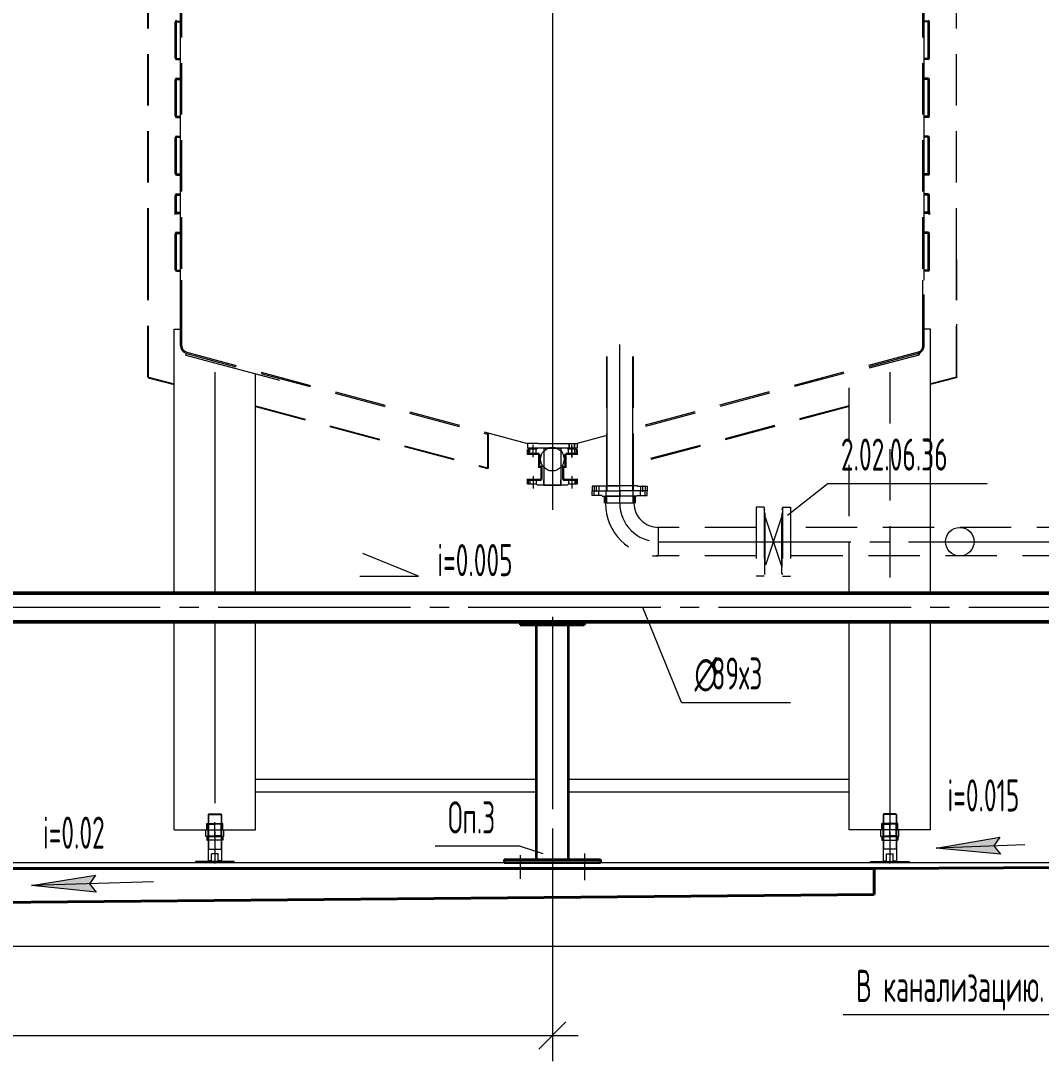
# Model space of a CAD drawing. Header units: millimetres. Extents: x -2281 to 5887, y 0 to 4166.
# Drawn here: x 2786.1 to 2865.6, y 153.7 to 234.7 of the extents above; entities that cross this region are included whole.
import ezdxf

# ---------------------------------------------------------------- set-up
doc = ezdxf.new("R2010")
doc.units = ezdxf.units.MM
for name, pattern in [('K5LT32777', [0]), ('K5LT32784', [0]), ('K5LT32785', [0]), ('K5LT32786', [0]), ('K5LT32875', [0]), ('K5LT32876', [9, 6, -0.75, 1.5, -0.75]), ('K5LT32877', [0]), ('K5LT32878', [50.8, 31.75, -6.35, 6.35, -6.35]), ('K5LT32880', [0]), ('K5LT32881', [0]), ('K5LT_AXLED', [19.5, 15, -1.5, 1.5, -1.5]), ('K5LT_BASIC', [0]), ('K5LT_DASHED', [6, 4, -2]), ('K5LT_THIN', [0])]:
    doc.linetypes.add(name, pattern=pattern)
doc.layers.add('Системный слой', color=7, linetype='Continuous')
doc.styles.add('KDIMTEXTSTYLE', font='GOST_AU.SHX', dxfattribs={"width": 0.96, "oblique": 15, "height": 5})
doc.styles.add('KTEXTSTYLE', font='GOST_AU.SHX', dxfattribs={"width": 0.96, "height": 5})
doc.dimstyles.new('KDIMSTYLE (0.03)', dxfattribs={"dimtxt": 5, "dimasz": 1, "dimexe": 2, "dimexo": 0, "dimgap": 1, "dimtad": 1, "dimlfac": 40, "dimtxsty": 'KDIMTEXTSTYLE', "dimsah": 1, "dimcen": 0, "dimdle": 1, "dimadec": 0, "dimazin": 0, "dimtfac": 0.667, "dimtmove": 0, "dimatfit": 3, "dimfxl": 1, "dimtvp": 1, "dimtolj": 1, "dimtzin": 0, "dimarcsym": 0})

# ---------------------------------------------------------------- blocks, each defined once
blk = doc.blocks.new('U65')
at = {"layer": 'Системный слой', "color": 7, "linetype": 'K5LT_DASHED', "lineweight": 13}
for p, q in [((2833.861, 197.15), (2831.636, 197.15)), ((2835.748, 195.262), (2835.748, 193.037))]:
    blk.add_line(p, q, dxfattribs=at)
for radius in [4.112, 3, 1.888]:
    blk.add_arc((2835.748, 197.15), radius, 180, 270, dxfattribs=at)
blk = doc.blocks.new('U66')
at = {"layer": 'Системный слой', "color": 7, "linetype": 'K5LT_DASHED', "lineweight": 13}
for p, q in [((2843.367, 195.262), (2835.674, 195.262)), ((2869.248, 195.262), (2846.067, 195.262)), ((2868.136, 194.15), (2868.136, 190.137)), ((2870.361, 194.15), (2870.361, 190.137)), ((2843.367, 193.037), (2835.586, 193.037)), ((2868.136, 193.037), (2846.067, 193.037))]:
    blk.add_line(p, q, dxfattribs=at)
blk.add_arc((2869.248, 194.15), 1.113, 359.99989, 179.99989, dxfattribs=at)
blk = doc.blocks.new('U106')
at = {"layer": 'Системный слой', "color": 7, "linetype": 'K5LT_DASHED', "lineweight": 13}
for p, q in [((2843.992, 196.837), (2843.367, 196.837)), ((2843.367, 196.837), (2843.367, 191.462)), ((2843.992, 196.837), (2843.992, 191.462)), ((2844.067, 196.633), (2843.992, 196.696)), ((2844.067, 191.666), (2844.067, 196.633)), ((2844.067, 196.4), (2844.067, 191.9)), ((2843.992, 191.462), (2843.367, 191.462)), ((2844.067, 191.666), (2843.992, 191.604))]:
    blk.add_line(p, q, dxfattribs=at)
blk = doc.blocks.new('U105')
at = {"layer": 'Системный слой'}
blk.add_blockref('U106', (0, 0), dxfattribs=at)
blk = doc.blocks.new('U107')
at = {"layer": 'Системный слой', "color": 7, "linetype": 'K5LT_DASHED', "lineweight": 13}
for p, q in [((2845.367, 196.125), (2844.067, 192.175)), ((2844.067, 192.175), (2844.067, 196.125)), ((2844.067, 196.125), (2845.367, 192.175)), ((2845.367, 196.125), (2845.367, 192.175))]:
    blk.add_line(p, q, dxfattribs=at)
blk = doc.blocks.new('U109')
at = {"layer": 'Системный слой', "color": 7, "linetype": 'K5LT_DASHED', "lineweight": 13}
for p, q in [((2845.367, 196.633), (2845.442, 196.696)), ((2845.367, 191.666), (2845.367, 196.633)), ((2845.367, 196.4), (2845.367, 191.9)), ((2845.442, 196.837), (2845.442, 191.462)), ((2845.442, 196.837), (2846.067, 196.837)), ((2846.067, 196.837), (2846.067, 191.462)), ((2845.367, 191.666), (2845.442, 191.604)), ((2845.442, 191.462), (2846.067, 191.462))]:
    blk.add_line(p, q, dxfattribs=at)
blk = doc.blocks.new('U108')
at = {"layer": 'Системный слой'}
blk.add_blockref('U109', (0, 0), dxfattribs=at)
blk = doc.blocks.new('U110')
at = {"layer": 'Системный слой', "color": 7, "linetype": 'K5LT32786', "lineweight": 18}
for p, q in [((2817.074, 191.462), (2812.723, 193.227)), ((2812.508, 191.462), (2817.074, 191.462))]:
    blk.add_line(p, q, dxfattribs=at)
blk = doc.blocks.new('U480')
at = {"layer": 'Системный слой', "color": 7, "linetype": 'K5LT_THIN', "lineweight": 13}
for q in [(2878.995, 175.439), (2850.165, 157.3)]:
    blk.add_line((2869.098, 157.3), q, dxfattribs=at)
at = {"layer": 'Системный слой', "color": 7, "insert": (2851.165, 160.8), "char_height": 2.5, "attachment_point": 1, "style": 'KTEXTSTYLE'}
blk.add_mtext('\\H3.5;\\W0.965;\\Q15;\\Q0;\\W0.715;\\H2.50;В канализацию.', dxfattribs=at)
blk = doc.blocks.new('U484')
at = {"layer": 'Системный слой'}
blk.add_hatch(color=7, dxfattribs=at).paths.add_polyline_path([(2862.427, 169.816), (2861.902, 170.454), (2862.376, 171.131), (2857.405, 170.279)])
at = {"layer": 'Системный слой', "color": 7, "linetype": 'K5LT_THIN', "lineweight": 13}
for p, q in [((2857.405, 170.279), (2862.376, 171.131)), ((2862.376, 171.131), (2861.902, 170.454)), ((2864.32, 170.548), (2857.405, 170.279)), ((2862.427, 169.816), (2857.405, 170.279)), ((2861.902, 170.454), (2862.427, 169.816))]:
    blk.add_line(p, q, dxfattribs=at)
blk = doc.blocks.new('U505')
at = {"layer": 'Системный слой'}
blk.add_hatch(color=7, dxfattribs=at).paths.add_polyline_path([(2791.945, 166.862), (2791.426, 167.506), (2791.907, 168.178), (2786.928, 167.378)])
at = {"layer": 'Системный слой', "color": 7, "linetype": 'K5LT_THIN', "lineweight": 13}
for p, q in [((2786.928, 167.378), (2791.907, 168.178)), ((2791.907, 168.178), (2791.426, 167.506)), ((2796.427, 167.648), (2786.928, 167.378)), ((2791.945, 166.862), (2786.928, 167.378)), ((2791.426, 167.506), (2791.945, 166.862))]:
    blk.add_line(p, q, dxfattribs=at)
blk = doc.blocks.new('U516')
at = {"layer": 'Системный слой', "color": 7, "linetype": 'K5LT_THIN', "lineweight": 13}
for q in [(2845.811, 196.187), (2861.368, 198.686)]:
    blk.add_line((2848.984, 198.686), q, dxfattribs=at)
at = {"layer": 'Системный слой', "color": 7, "insert": (2849.984, 202.186), "char_height": 2.5, "attachment_point": 1, "style": 'KTEXTSTYLE'}
blk.add_mtext('\\H3.5;\\W0.965;\\Q15;\\Q0;\\W0.715;\\H2.50;2.02.06.36', dxfattribs=at)
blk = doc.blocks.new('U523')
at = {"layer": 'Системный слой', "color": 7, "linetype": 'K5LT_THIN', "lineweight": 13}
for q in [(2834.548, 189.024), (2846.056, 181.628)]:
    blk.add_line((2837.574, 181.628), q, dxfattribs=at)
at = {"layer": 'Системный слой', "color": 7, "char_height": 2.5, "attachment_point": 1, "style": 'KTEXTSTYLE'}
for s, insert in [('\\H3.5;\\W0.965;\\Q15;\\Q0;\\W0.715;\\H2.50;∅', (2838.574, 185.128)), ('\\H3.5;\\W0.965;\\Q15;\\Q0;\\W0.715;\\H2.50;89х3', (2839.897, 185.128))]:
    blk.add_mtext(s, dxfattribs=dict(at, insert=insert))
blk = doc.blocks.new('U615')
at = {"layer": 'Системный слой', "color": 7, "linetype": 'K5LT_THIN', "lineweight": 13}
for q in [(2818.368, 170.42), (2826.744, 169.85)]:
    blk.add_line((2824.998, 170.42), q, dxfattribs=at)
at = {"layer": 'Системный слой', "color": 7, "insert": (2819.368, 173.92), "char_height": 2.5, "attachment_point": 1, "style": 'KTEXTSTYLE'}
blk.add_mtext('\\H3.5;\\W0.965;\\Q15;\\Q0;\\W0.715;\\H2.50;Оп.3', dxfattribs=at)
blk = doc.blocks.new('D145')
at = {"layer": 'Системный слой', "color": 7, "linetype": 'K5LT_THIN', "lineweight": 13, "transparency": 16777216}
for p, q in [((2827.498, 171.297), (2827.498, 153.683)), ((2739.998, 166.296), (2739.998, 153.683)), ((2741.059, 156.744), (2738.938, 154.623)), ((2826.438, 154.623), (2828.559, 156.744)), ((2739.998, 155.683), (2737.998, 155.683)), ((2739.998, 155.683), (2827.498, 155.683)), ((2827.498, 155.683), (2829.498, 155.683))]:
    blk.add_line(p, q, dxfattribs=at)
at = {"transparency": 16777216}
blk.add_wipeout([(2781.235, 156.683), (2781.235, 160.251), (2786.061, 160.251), (2786.061, 156.683)], dxfattribs=at).dxf.layer = 'Системный слой'
at = {"layer": 'Системный слой', "color": 7, "transparency": 16777216, "insert": (2781.235, 159.951), "char_height": 2.5, "attachment_point": 1, "style": 'KTEXTSTYLE'}
blk.add_mtext('\\H3.5;\\W0.965;\\Q15;\\Q0;\\W0.715;\\H2.50;3500', dxfattribs=at)
blk = doc.blocks.new('KDIMARROW_03')
at = {"layer": 'Системный слой', "color": 0, "linetype": 'K5LT_THIN', "lineweight": 13}
for p, q in [((-1.061, -1.061), (1.061, 1.061)), ((0, 0), (-1, 0)), ((0, 0), (2, 0))]:
    blk.add_line(p, q, dxfattribs=at)

msp = doc.modelspace()

# ---------------------------------------------------------------- linework, layer by layer
at = {"layer": 'Системный слой', "color": 7, "linetype": 'K5LT_THIN', "lineweight": 13}
for p, q in [((2827.49817, 334.75406), (2827.49817, 196.61965)), ((2801.20263, 207.34997), (2801.20263, 190.13665)), ((2801.20263, 187.91147), (2801.20263, 173.78115)), ((2853.7937, 187.91147), (2853.7937, 171.69719)), ((2580.99817, 169.14901), (2948.49817, 169.14901)), ((2577.39047, 162.65325), (2952.40686, 162.65325))]:
    msp.add_line(p, q, dxfattribs=at)
at = {"layer": 'Системный слой', "color": 7, "linetype": 'K5LT_DASHED', "lineweight": 13}
for p, q in [((2795.96959, 216.12522), (2795.96959, 332.84846)), ((2796.01959, 216.12522), (2796.01959, 332.84846)), ((2858.97673, 216.12522), (2858.97673, 332.84846)), ((2798.62316, 209.41504), (2798.62316, 245.40254)), ((2856.37316, 209.41504), (2856.37316, 245.40254)), ((2795.96959, 214.51504), (2795.96959, 216.12522)), ((2796.01959, 214.51504), (2796.01959, 216.12522)), ((2795.96959, 206.97367), (2795.96959, 214.51504)), ((2796.01959, 206.97367), (2796.01959, 214.51504)), ((2856.37316, 211.91504), (2856.37316, 214.51504)), ((2856.47673, 209.41504), (2856.47673, 214.51504)), ((2858.97673, 206.97367), (2858.97673, 214.51504)), ((2859.02673, 206.97367), (2859.02673, 214.51504)), ((2856.9687, 190.13656), (2856.9687, 210.25866)), ((2798.98018, 208.81479), (2822.44816, 202.52656)), ((2799.00699, 208.91483), (2825.57316, 201.79645)), ((2831.70816, 208.56504), (2831.70816, 198.10851)), ((2855.98934, 208.91483), (2833.74816, 202.95533)), ((2856.01615, 208.81479), (2833.74816, 202.8481)), ((2833.78816, 208.56504), (2833.78816, 198.10851)), ((2856.04965, 208.68974), (2850.6187, 207.23452)), ((2796.00268, 206.92459), (2798.02763, 206.38201)), ((2850.6187, 190.13657), (2850.6187, 207.23452)), ((2853.7937, 207.34997), (2853.7937, 190.13657)), ((2858.99364, 206.92459), (2856.9687, 206.38201)), ((2804.37763, 204.73414), (2822.44816, 199.89216)), ((2804.37763, 204.68053), (2822.44816, 199.83854)), ((2850.6187, 204.73414), (2833.78816, 200.26263)), ((2850.6187, 204.68053), (2833.78816, 200.1708)), ((2850.6187, 204.68053), (2833.78816, 200.1708)), ((2832.74817, 202.68738), (2832.74817, 202.68738)), ((2831.74816, 202.41943), (2829.42317, 201.79645)), ((2832.74817, 202.58015), (2832.74817, 202.58015))]:
    msp.add_line(p, q, dxfattribs=at)
at = {"layer": 'Системный слой', "color": 7, "linetype": 'K5LT32786', "lineweight": 18}
for p, q in [((2798.51959, 214.51504), (2798.51959, 245.40254)), ((2856.47673, 214.51504), (2856.47673, 245.40254)), ((2858.97673, 214.51504), (2858.97673, 216.12522)), ((2859.02673, 214.51504), (2859.02673, 216.12522)), ((2798.51959, 209.41504), (2798.51959, 214.51504)), ((2798.62316, 211.91504), (2798.62316, 214.51504)), ((2798.62316, 211.91504), (2798.62316, 212.01862)), ((2856.37316, 211.91504), (2856.37316, 212.01862)), ((2798.02763, 210.70969), (2798.51959, 210.70969)), ((2798.02763, 190.13666), (2798.02763, 210.70969)), ((2798.02763, 190.13666), (2798.02763, 210.70969)), ((2856.9687, 210.70969), (2856.47673, 210.70969)), ((2856.9687, 190.13656), (2856.9687, 210.70969)), ((2859.02673, 206.97367), (2859.02673, 211.09724)), ((2856.47673, 209.41504), (2856.47673, 210.2902)), ((2858.97673, 206.97367), (2858.97673, 210.2902)), ((2856.04965, 208.68974), (2856.47673, 209.41504)), ((2856.04965, 208.68974), (2856.47673, 209.41504)), ((2798.94667, 208.68974), (2798.98018, 208.81479)), ((2798.94667, 208.68974), (2806.2385, 206.7359)), ((2831.74816, 208.56504), (2831.74816, 198.10851)), ((2833.74816, 208.56504), (2833.74816, 198.10851)), ((2856.04965, 208.68974), (2856.01614, 208.81479)), ((2796.01959, 206.97367), (2795.96959, 206.97367)), ((2796.01959, 206.97367), (2796.00268, 206.92459)), ((2796.01959, 206.97367), (2798.02763, 206.43562)), ((2804.37763, 190.13665), (2804.37763, 207.23452)), ((2858.97673, 206.97367), (2856.9687, 206.43562)), ((2858.97673, 206.97367), (2856.9687, 206.43562)), ((2858.99364, 206.92459), (2856.9687, 206.38201)), ((2858.97673, 206.97367), (2858.99364, 206.92459)), ((2858.97673, 206.97367), (2859.02673, 206.97367)), ((2858.97673, 206.97367), (2858.99364, 206.92459)), ((2858.97673, 206.97367), (2859.02673, 206.97367)), ((2822.44816, 202.63379), (2822.44816, 199.83854)), ((2822.49816, 202.62039), (2822.49816, 199.83854)), ((2825.57316, 201.79645), (2825.57316, 201.43895)), ((2826.39816, 201.79645), (2825.57316, 201.79645)), ((2826.39816, 201.79645), (2829.42316, 201.79645)), ((2828.81816, 201.79645), (2828.81816, 201.43895)), ((2829.20316, 201.79645), (2829.20316, 201.43895)), ((2829.42316, 201.79645), (2829.42316, 201.43895)), ((2829.42316, 201.43895), (2825.57316, 201.43895)), ((2826.27316, 201.34956), (2825.59191, 201.34956)), ((2825.75441, 200.99956), (2825.75441, 201.34956)), ((2825.99191, 200.72976), (2825.99191, 201.69436)), ((2826.22941, 200.99956), (2826.22941, 201.34956)), ((2826.34816, 201.42456), (2826.27316, 201.34956)), ((2828.64816, 201.42456), (2826.34816, 201.42456)), ((2826.83566, 201.42456), (2828.16066, 201.42456)), ((2826.83566, 201.42456), (2826.83566, 200.99956)), ((2826.83566, 201.42456), (2826.83566, 198.54956)), ((2828.16066, 201.42456), (2828.16066, 200.99956)), ((2828.16066, 201.42456), (2828.16066, 198.54956)), ((2828.64816, 201.42456), (2828.72316, 201.34956)), ((2829.40441, 201.34956), (2828.72316, 201.34956)), ((2828.76691, 200.99956), (2828.76691, 201.34956)), ((2829.00441, 200.72976), (2829.00441, 201.69436)), ((2829.24191, 200.99956), (2829.24191, 201.34956)), ((2826.27316, 198.62456), (2825.59191, 198.62456)), ((2825.75441, 198.97456), (2825.75441, 198.62456)), ((2825.99191, 199.24436), (2825.99191, 198.27976)), ((2826.22941, 198.97456), (2826.22941, 198.62456)), ((2826.34816, 198.54956), (2826.27316, 198.62456)), ((2828.64816, 198.54956), (2826.34816, 198.54956)), ((2828.64816, 198.54956), (2826.34816, 198.54956)), ((2826.83566, 198.54956), (2826.83566, 198.97456)), ((2826.83566, 198.54956), (2828.16066, 198.54956)), ((2828.16066, 198.54956), (2828.16066, 198.97456)), ((2828.64816, 198.54956), (2828.72316, 198.62456)), ((2829.40441, 198.62456), (2828.72316, 198.62456)), ((2828.76691, 198.97456), (2828.76691, 198.62456)), ((2829.00441, 199.24436), (2829.00441, 198.27976)), ((2829.24191, 198.97456), (2829.24191, 198.62456)), ((2831.35665, 198.46851), (2830.59816, 198.46851)), ((2830.59816, 198.46851), (2830.59816, 198.10851)), ((2830.59816, 198.10851), (2832.74816, 198.10851)), ((2830.59816, 198.10851), (2832.74816, 198.10851)), ((2830.59816, 198.10851), (2832.74816, 198.10851)), ((2830.59816, 198.10851), (2832.74816, 198.10851)), ((2830.59816, 198.10851), (2832.74816, 198.10851)), ((2830.59816, 198.10851), (2832.74816, 198.10851)), ((2830.59816, 198.10851), (2832.74816, 198.10851)), ((2830.59816, 198.10851), (2832.74816, 198.10851)), ((2830.59816, 198.10851), (2832.74816, 198.10851)), ((2830.59816, 197.74851), (2830.59816, 198.10851)), ((2830.59816, 198.10851), (2832.74816, 198.10851)), ((2831.35665, 197.74851), (2830.59816, 197.74851)), ((2830.76816, 198.46851), (2830.76816, 198.10851)), ((2830.76816, 197.74851), (2830.76816, 198.10851)), ((2831.12816, 198.46851), (2831.12816, 198.10851)), ((2831.12816, 197.74851), (2831.12816, 198.10851)), ((2831.38901, 198.50926), (2831.35665, 198.46851)), ((2831.38901, 197.70776), (2831.35665, 197.74851)), ((2831.38901, 198.50926), (2831.69816, 198.50926)), ((2831.69816, 198.50926), (2831.69816, 198.10851)), ((2831.69816, 198.50926), (2832.74816, 198.50926)), ((2831.69816, 197.70776), (2831.69816, 198.10851)), ((2833.78816, 198.50926), (2831.70816, 198.50926)), ((2833.79816, 198.50926), (2832.74816, 198.50926)), ((2834.89816, 198.10851), (2832.74816, 198.10851)), ((2834.89816, 198.10851), (2832.74816, 198.10851)), ((2834.89816, 198.10851), (2832.74816, 198.10851)), ((2834.89816, 198.10851), (2832.74816, 198.10851)), ((2834.89816, 198.10851), (2832.74816, 198.10851)), ((2833.79816, 198.50926), (2833.79816, 198.10851)), ((2834.10732, 198.50926), (2833.79816, 198.50926)), ((2833.79816, 197.70776), (2833.79816, 198.10851)), ((2834.13968, 198.46851), (2834.10732, 198.50926)), ((2834.13968, 197.74851), (2834.10732, 197.70776)), ((2834.13968, 198.46851), (2834.89816, 198.46851)), ((2834.13968, 197.74851), (2834.89816, 197.74851)), ((2834.36816, 198.46851), (2834.36816, 198.10851)), ((2834.36816, 197.74851), (2834.36816, 198.10851)), ((2834.72816, 198.46851), (2834.72816, 198.10851)), ((2834.72816, 197.74851), (2834.72816, 198.10851)), ((2834.89816, 198.46851), (2834.89816, 198.10851)), ((2834.89816, 197.74851), (2834.89816, 198.10851)), ((2831.38901, 197.70776), (2831.69816, 197.70776)), ((2831.69816, 197.70776), (2832.74816, 197.70776)), ((2833.78816, 197.70776), (2831.70816, 197.70776)), ((2833.79816, 197.70776), (2832.74816, 197.70776)), ((2834.10732, 197.70776), (2833.79816, 197.70776)), ((2798.02763, 180.09038), (2798.02763, 187.91147)), ((2798.02763, 171.69719), (2798.02763, 187.91147)), ((2804.37763, 171.69719), (2804.37763, 187.91147)), ((2850.6187, 171.69719), (2850.6187, 187.91147)), ((2856.9687, 171.69719), (2856.9687, 187.91147)), ((2856.9687, 180.09038), (2856.9687, 187.91147)), ((2804.37763, 175.65867), (2826.24816, 175.65867)), ((2827.49816, 175.65867), (2827.49817, 175.65867)), ((2828.74816, 175.65867), (2850.6187, 175.65867)), ((2804.37763, 174.65867), (2826.24816, 174.65867)), ((2827.49816, 174.65867), (2827.49817, 174.65867)), ((2828.74816, 174.65867), (2850.6187, 174.65867)), ((2800.67875, 172.89279), (2800.74125, 172.95529)), ((2800.67875, 172.89279), (2801.7265, 172.89279)), ((2800.67875, 172.89279), (2800.67875, 169.29974)), ((2800.74125, 172.95529), (2801.664, 172.95529)), ((2801.7265, 172.89279), (2801.664, 172.95529)), ((2801.7265, 172.89279), (2801.7265, 169.29974)), ((2853.26982, 172.89279), (2853.33232, 172.95529)), ((2854.31757, 172.89279), (2853.26982, 172.89279)), ((2853.26982, 172.89279), (2853.26982, 169.29974)), ((2854.25507, 172.95529), (2853.33232, 172.95529)), ((2854.31757, 172.89279), (2854.25507, 172.95529)), ((2854.31757, 172.89279), (2854.31757, 169.29974)), ((2800.58388, 172.19719), (2801.82138, 172.19719)), ((2800.58388, 171.69719), (2800.58388, 172.19719)), ((2800.71573, 172.15719), (2800.67573, 172.19719)), ((2800.71573, 172.15719), (2801.20263, 172.15719)), ((2800.71573, 171.23719), (2800.71573, 172.15719)), ((2801.68953, 172.15719), (2801.20263, 172.15719)), ((2801.68953, 172.15719), (2801.72953, 172.19719)), ((2801.68953, 171.23719), (2801.68953, 172.15719)), ((2801.82138, 171.69719), (2801.82138, 172.19719)), ((2853.17495, 171.69719), (2853.17495, 172.19719)), ((2854.41245, 172.19719), (2853.17495, 172.19719)), ((2853.3068, 172.15719), (2853.2668, 172.19719)), ((2853.3068, 171.23719), (2853.3068, 172.15719)), ((2853.3068, 172.15719), (2853.7937, 172.15719)), ((2854.2806, 172.15719), (2853.7937, 172.15719)), ((2854.2806, 172.15719), (2854.3206, 172.19719)), ((2854.2806, 171.23719), (2854.2806, 172.15719)), ((2854.41245, 171.69719), (2854.41245, 172.19719)), ((2798.02763, 171.69719), (2804.37763, 171.69719)), ((2798.02763, 171.69719), (2804.37763, 171.69719)), ((2800.58388, 171.69719), (2800.50263, 171.69719)), ((2800.50263, 171.19719), (2800.50263, 171.69719)), ((2801.90263, 171.19719), (2800.50263, 171.19719)), ((2800.57763, 171.18275), (2800.60263, 171.19719)), ((2800.57763, 171.18275), (2800.57763, 170.91162)), ((2800.60263, 171.19719), (2801.80263, 171.19719)), ((2800.71573, 171.23719), (2800.67573, 171.19719)), ((2800.70323, 171.19719), (2800.71573, 171.18469)), ((2800.71573, 171.23719), (2801.20263, 171.23719)), ((2800.71573, 171.18469), (2801.68953, 171.18469)), ((2800.71573, 171.18469), (2800.71573, 170.90969)), ((2801.68953, 171.23719), (2801.20263, 171.23719)), ((2801.68953, 171.23719), (2801.72953, 171.19719)), ((2801.70203, 171.19719), (2801.68953, 171.18469)), ((2801.68953, 171.18469), (2801.68953, 170.90969)), ((2801.82763, 171.18275), (2801.80263, 171.19719)), ((2801.82138, 171.69719), (2801.90263, 171.69719)), ((2801.82763, 171.18275), (2801.82763, 170.91162)), ((2801.90263, 171.19719), (2801.90263, 171.69719)), ((2856.9687, 171.69719), (2850.6187, 171.69719)), ((2853.17495, 171.69719), (2853.0937, 171.69719)), ((2853.0937, 171.19719), (2853.0937, 171.69719)), ((2853.0937, 171.19719), (2854.4937, 171.19719)), ((2853.1687, 171.18275), (2853.1937, 171.19719)), ((2853.1687, 171.18275), (2853.1687, 170.91162)), ((2854.3937, 171.19719), (2853.1937, 171.19719)), ((2853.3068, 171.23719), (2853.2668, 171.19719)), ((2853.2943, 171.19719), (2853.3068, 171.18469)), ((2853.3068, 171.23719), (2853.7937, 171.23719)), ((2854.2806, 171.18469), (2853.3068, 171.18469)), ((2853.3068, 171.18469), (2853.3068, 170.90969)), ((2854.2806, 171.23719), (2853.7937, 171.23719)), ((2854.2806, 171.23719), (2854.3206, 171.19719)), ((2854.2931, 171.19719), (2854.2806, 171.18469)), ((2854.2806, 171.18469), (2854.2806, 170.90969)), ((2854.4187, 171.18275), (2854.3937, 171.19719)), ((2854.41245, 171.69719), (2854.4937, 171.69719)), ((2854.4187, 171.18275), (2854.4187, 170.91162)), ((2854.4937, 171.19719), (2854.4937, 171.69719)), ((2800.57763, 170.91162), (2800.60263, 170.89719)), ((2801.80263, 170.89719), (2800.60263, 170.89719)), ((2800.67875, 170.20529), (2801.7265, 170.20529)), ((2800.70323, 170.89719), (2800.71573, 170.90969)), ((2801.68953, 170.90969), (2800.71573, 170.90969)), ((2801.70203, 170.89719), (2801.68953, 170.90969)), ((2801.82763, 170.91162), (2801.80263, 170.89719)), ((2853.1687, 170.91162), (2853.1937, 170.89719)), ((2853.1937, 170.89719), (2854.3937, 170.89719)), ((2854.31757, 170.20529), (2853.26982, 170.20529)), ((2853.2943, 170.89719), (2853.3068, 170.90969)), ((2853.3068, 170.90969), (2854.2806, 170.90969)), ((2854.2931, 170.89719), (2854.2806, 170.90969)), ((2854.4187, 170.91162), (2854.3937, 170.89719)), ((2800.9344, 169.22947), (2800.9344, 169.83029)), ((2801.47085, 169.83029), (2800.9344, 169.83029)), ((2801.47085, 169.22947), (2801.47085, 169.83029)), ((2853.52547, 169.83029), (2854.06192, 169.83029)), ((2853.52547, 169.22947), (2853.52547, 169.83029)), ((2854.06192, 169.22947), (2854.06192, 169.83029)), ((2799.70263, 169.23529), (2799.70263, 169.16029)), ((2802.70263, 169.23529), (2799.70263, 169.23529)), ((2799.70263, 169.16029), (2802.70263, 169.16029)), ((2800.9344, 169.29974), (2800.67875, 169.29974)), ((2801.7265, 169.29974), (2801.47085, 169.29974)), ((2802.70263, 169.16029), (2802.70263, 169.23529)), ((2852.2937, 169.23529), (2855.2937, 169.23529)), ((2852.2937, 169.16029), (2852.2937, 169.23529)), ((2855.2937, 169.16029), (2852.2937, 169.16029)), ((2853.26982, 169.29974), (2853.52547, 169.29974)), ((2854.06192, 169.29974), (2854.31757, 169.29974)), ((2855.2937, 169.23529), (2855.2937, 169.16029))]:
    msp.add_line(p, q, dxfattribs=at)
at = {"layer": 'Системный слой', "color": 7, "linetype": 'K5LT32777', "lineweight": 25}
for p, q in [((2798.14459, 233.13385), (2798.14459, 234.62198)), ((2798.19459, 231.82198), (2798.19459, 234.62198)), ((2798.24459, 234.67198), (2798.51959, 234.67198)), ((2856.75173, 234.67198), (2856.47673, 234.67198)), ((2856.80173, 231.82198), (2856.80173, 234.62198)), ((2856.85173, 233.13385), (2856.85173, 234.62198)), ((2798.14459, 231.82198), (2798.14459, 233.13385)), ((2856.85173, 231.82198), (2856.85173, 233.13385)), ((2798.24459, 231.77198), (2798.51959, 231.77198)), ((2856.75173, 231.77198), (2856.47673, 231.77198)), ((2798.24459, 231.72198), (2798.51959, 231.72198)), ((2856.75173, 231.72198), (2856.47673, 231.72198)), ((2798.24459, 230.22198), (2798.51959, 230.22198)), ((2798.24459, 230.17198), (2798.51959, 230.17198)), ((2856.75173, 230.22198), (2856.47673, 230.22198)), ((2856.75173, 230.17198), (2856.47673, 230.17198)), ((2798.14459, 228.63385), (2798.14459, 230.12198)), ((2798.19459, 227.32198), (2798.19459, 230.12198)), ((2856.80173, 227.32198), (2856.80173, 230.12198)), ((2856.85173, 228.63385), (2856.85173, 230.12198)), ((2798.14459, 227.32198), (2798.14459, 228.63385)), ((2856.85173, 227.32198), (2856.85173, 228.63385)), ((2798.24459, 227.27198), (2798.51959, 227.27198)), ((2798.24459, 227.22198), (2798.51959, 227.22198)), ((2856.75173, 227.27198), (2856.47673, 227.27198)), ((2856.75173, 227.22198), (2856.47673, 227.22198)), ((2798.14459, 224.13385), (2798.14459, 225.62198)), ((2798.19459, 222.82198), (2798.19459, 225.62198)), ((2798.24459, 225.72198), (2798.51959, 225.72198)), ((2798.24459, 225.67198), (2798.51959, 225.67198)), ((2856.75173, 225.72198), (2856.47673, 225.72198)), ((2856.75173, 225.67198), (2856.47673, 225.67198)), ((2856.80173, 222.82198), (2856.80173, 225.62198)), ((2856.85173, 224.13385), (2856.85173, 225.62198)), ((2798.14459, 222.82198), (2798.14459, 224.13385)), ((2856.85173, 222.82198), (2856.85173, 224.13385)), ((2798.24459, 222.77198), (2798.51959, 222.77198)), ((2798.24459, 222.72198), (2798.51959, 222.72198)), ((2856.75173, 222.77198), (2856.47673, 222.77198)), ((2856.75173, 222.72198), (2856.47673, 222.72198)), ((2798.14459, 219.63385), (2798.14459, 221.12198)), ((2798.19459, 219.83448), (2798.19459, 221.12198)), ((2798.24459, 221.22198), (2798.51959, 221.22198)), ((2798.24459, 221.17198), (2798.51959, 221.17198)), ((2856.75173, 221.22198), (2856.47673, 221.22198)), ((2856.75173, 221.17198), (2856.47673, 221.17198)), ((2856.80173, 219.83448), (2856.80173, 221.12198)), ((2856.85173, 219.63385), (2856.85173, 221.12198)), ((2798.14459, 219.83448), (2798.14459, 219.63385)), ((2798.24459, 219.78448), (2798.51959, 219.78448)), ((2798.24459, 219.73448), (2798.51959, 219.73448)), ((2856.75173, 219.78448), (2856.47673, 219.78448)), ((2856.75173, 219.73448), (2856.47673, 219.73448)), ((2856.85173, 219.83448), (2856.85173, 219.63385)), ((2798.14459, 216.64635), (2798.14459, 218.13448)), ((2798.19459, 215.33448), (2798.19459, 218.13448)), ((2798.24459, 218.23448), (2798.51959, 218.23448)), ((2798.24459, 218.18448), (2798.51959, 218.18448)), ((2856.75173, 218.23448), (2856.47673, 218.23448)), ((2856.75173, 218.18448), (2856.47673, 218.18448)), ((2856.80173, 215.33448), (2856.80173, 218.13448)), ((2856.85173, 216.64635), (2856.85173, 218.13448)), ((2798.14459, 215.42522), (2798.14459, 216.64635)), ((2856.85173, 215.42522), (2856.85173, 216.64635)), ((2798.14459, 215.33448), (2798.14459, 215.42522)), ((2798.24459, 215.28448), (2798.51959, 215.28448)), ((2798.24459, 215.23448), (2798.51959, 215.23448)), ((2856.75173, 215.28448), (2856.47673, 215.28448)), ((2856.75173, 215.23448), (2856.47673, 215.23448)), ((2856.85173, 215.33448), (2856.85173, 215.42522))]:
    msp.add_line(p, q, dxfattribs=at)
at = {"layer": 'Системный слой', "color": 30, "linetype": 'K5LT_AXLED', "lineweight": 13, "true_color": 0xff8000}
for p, q in [((2832.74817, 197.14975), (2832.74816, 209.50088)), ((2835.74817, 194.14975), (2879.68802, 194.14969)), ((2835.74817, 194.14975), (2870.36067, 194.14969)), ((2874.94814, 189.02397), (2627.07317, 189.02397)), ((2827.49816, 188.30144), (2827.49816, 168.70005)), ((2824.99816, 169.74272), (2824.99816, 167.9006)), ((2829.99816, 169.84951), (2829.99816, 167.79381))]:
    msp.add_line(p, q, dxfattribs=at)
at = {"layer": 'Системный слой', "color": 3, "linetype": 'K5LT32880', "lineweight": 15, "true_color": 0x00ff00}
for p, q in [((2828.78978, 201.79634), (2828.78995, 201.43884)), ((2829.23134, 201.79645), (2829.23134, 201.43895))]:
    msp.add_line(p, q, dxfattribs=at)
at = {"layer": 'Системный слой', "color": 4, "linetype": 'K5LT32878', "lineweight": 15, "true_color": 0x00ffff}
for p, q in [((2829.00441, 201.57017), (2829.00441, 200.71292)), ((2832.74816, 198.02268), (2832.74816, 198.56775)), ((2830.94816, 198.03174), (2830.94816, 198.52226)), ((2832.74816, 198.19435), (2832.74816, 197.64927)), ((2832.74816, 198.19435), (2832.74816, 197.64927)), ((2834.54816, 198.03174), (2834.54816, 198.52226)), ((2801.20263, 171.0847), (2801.20263, 172.30964)), ((2853.7937, 171.0847), (2853.7937, 172.30964)), ((2801.20263, 171.56099), (2801.20263, 169.1506)), ((2801.20263, 171.23469), (2801.20263, 170.85969)), ((2853.7937, 171.56099), (2853.7937, 169.1506)), ((2853.7937, 171.23469), (2853.7937, 170.85969))]:
    msp.add_line(p, q, dxfattribs=at)
at = {"layer": 'Системный слой', "color": 200, "linetype": 'K5LT32784', "lineweight": 50, "true_color": 0xbf00ff}
for p, q in [((2831.63566, 197.14975), (2831.63566, 197.70777)), ((2833.86067, 197.14975), (2833.86067, 197.70777)), ((2782.9304, 190.13668), (2868.13632, 190.13655)), ((2874.94814, 187.91147), (2627.07317, 187.91147))]:
    msp.add_line(p, q, dxfattribs=at)
at = {"layer": 'Системный слой', "color": 5, "linetype": 'K5LT_BASIC', "lineweight": 35, "true_color": 0x0000ff}
for p, q in [((2824.99816, 187.9125), (2824.99816, 187.6625)), ((2824.99816, 187.6625), (2829.99816, 187.6625)), ((2826.24816, 187.6625), (2826.24816, 169.39024)), ((2828.74816, 169.39024), (2828.74816, 187.6625)), ((2829.99816, 187.9125), (2829.99816, 187.6625)), ((2823.74816, 169.39024), (2831.24816, 169.39024)), ((2823.74816, 169.39024), (2823.74816, 169.15005)), ((2831.24816, 169.39024), (2831.24816, 169.14024)), ((2823.74816, 169.15005), (2831.24817, 169.15005))]:
    msp.add_line(p, q, dxfattribs=at)
at = {"layer": 'Системный слой', "color": 3, "linetype": 'K5LT32877', "lineweight": 15, "true_color": 0x00ff00}
for p, q in [((2800.71573, 172.92976), (2800.71573, 170.20529)), ((2801.68953, 172.92976), (2801.68953, 170.20529)), ((2853.3068, 172.92976), (2853.3068, 170.20529)), ((2854.2806, 172.92976), (2854.2806, 170.20529)), ((2800.67875, 171.20021), (2800.67875, 172.19416)), ((2801.7265, 171.20021), (2801.7265, 172.19416)), ((2853.26982, 171.20021), (2853.26982, 172.19416)), ((2854.31757, 171.20021), (2854.31757, 172.19416)), ((2800.67875, 171.19719), (2800.67875, 170.89719)), ((2801.7265, 171.19719), (2801.7265, 170.89719)), ((2853.26982, 171.19719), (2853.26982, 170.89719)), ((2854.31757, 171.19719), (2854.31757, 170.89719))]:
    msp.add_line(p, q, dxfattribs=at)
at = {"layer": 'Системный слой', "color": 7, "linetype": 'K5LT32785', "lineweight": 40}
for p, q in [((2627.49817, 168.69901), (2852.56566, 168.69901)), ((2852.56566, 168.69901), (2948.49817, 169.14901)), ((2852.56566, 168.69901), (2852.56566, 166.65643)), ((2852.56566, 166.65643), (2741.87317, 165.67709))]:
    msp.add_line(p, q, dxfattribs=at)
at = {"layer": 'Системный слой', "color": 4, "linetype": 'K5LT32876', "lineweight": 15, "true_color": 0x00ffff}
for p, q in [((2801.20263, 169.08529), (2801.20263, 169.31029)), ((2853.7937, 169.08529), (2853.7937, 169.31029))]:
    msp.add_line(p, q, dxfattribs=at)
at = {"layer": 'Системный слой', "color": 7, "linetype": 'K5LT32786', "const_width": 0.18}
for points in [[(2825.59191, 201.34956), (2825.59191, 200.99956), (2826.47316, 200.99956)], [(2826.47316, 200.99956), (2826.47316, 199.98706), (2826.66066, 199.98706), (2826.66066, 198.97456)], [(2828.52316, 200.99956), (2828.52316, 199.98706), (2828.33566, 199.98706), (2828.33566, 198.97456)], [(2828.52316, 200.99956), (2829.40441, 200.99956), (2829.40441, 201.34956)], [(2825.59191, 198.62456), (2825.59191, 198.97456), (2826.66066, 198.97456)], [(2828.33566, 198.97456), (2829.40441, 198.97456), (2829.40441, 198.62456)]]:
    msp.add_lwpolyline(points, dxfattribs=at)
at = {"layer": 'Системный слой', "color": 7, "linetype": 'K5LT32786', "lineweight": 18}
msp.add_circle((2827.49816, 200.57456), 0.91819, dxfattribs=at)
at = {"layer": 'Системный слой', "color": 7, "linetype": 'K5LT_THIN', "lineweight": 13}
msp.add_circle((2859.24817, 194.14971), 1.1125, dxfattribs=at)
at = {"layer": 'Системный слой', "color": 7, "linetype": 'K5LT32777', "lineweight": 25}
for centre, radius, start, end in [((2798.24459, 234.62198), 0.1, 90, 180), ((2798.24459, 234.62198), 0.05, 90, 180), ((2856.75173, 234.62198), 0.1, 0, 90), ((2856.75173, 234.62198), 0.05, 0, 90), ((2798.24459, 231.82198), 0.1, 180, 270), ((2798.24459, 231.82198), 0.05, 180, 270), ((2856.75173, 231.82198), 0.05, 270, 0), ((2856.75173, 231.82198), 0.1, 270, 0), ((2798.24459, 230.12198), 0.1, 90, 180), ((2798.24459, 230.12198), 0.05, 90, 180), ((2856.75173, 230.12198), 0.1, 0, 90), ((2856.75173, 230.12198), 0.05, 0, 90), ((2798.24459, 227.32198), 0.1, 180, 270), ((2798.24459, 227.32198), 0.05, 180, 270), ((2856.75173, 227.32198), 0.05, 270, 0), ((2856.75173, 227.32198), 0.1, 270, 0), ((2798.24459, 225.62198), 0.1, 90, 180), ((2798.24459, 225.62198), 0.05, 90, 180), ((2856.75173, 225.62198), 0.1, 0, 90), ((2856.75173, 225.62198), 0.05, 0, 90), ((2798.24459, 222.82198), 0.1, 180, 270), ((2798.24459, 222.82198), 0.05, 180, 270), ((2856.75173, 222.82198), 0.05, 270, 0), ((2856.75173, 222.82198), 0.1, 270, 0), ((2798.24459, 221.12198), 0.1, 90, 180), ((2798.24459, 221.12198), 0.05, 90, 180), ((2856.75173, 221.12198), 0.1, 0, 90), ((2856.75173, 221.12198), 0.05, 0, 90), ((2798.24459, 219.83448), 0.1, 180, 270), ((2798.24459, 219.83448), 0.05, 180, 270), ((2856.75173, 219.83448), 0.05, 270, 0), ((2856.75173, 219.83448), 0.1, 270, 0), ((2798.24459, 218.13448), 0.1, 90, 180), ((2798.24459, 218.13448), 0.05, 90, 180), ((2856.75173, 218.13448), 0.1, 0, 90), ((2856.75173, 218.13448), 0.05, 0, 90), ((2798.24459, 215.33448), 0.1, 180, 270), ((2798.24459, 215.33448), 0.05, 180, 270), ((2856.75173, 215.33448), 0.05, 270, 0), ((2856.75173, 215.33448), 0.1, 270, 0)]:
    msp.add_arc(centre, radius, start, end, dxfattribs=at)
at = {"layer": 'Системный слой', "color": 7, "linetype": 'K5LT32881', "lineweight": 18}
for centre, radius, start, end in [((2799.14102, 209.41504), 0.62143, 180, 255), ((2799.14102, 209.41504), 0.51786, 180, 255), ((2855.85531, 209.41504), 0.51786, 285, 0), ((2855.85531, 209.41504), 0.62143, 285, 0)]:
    msp.add_arc(centre, radius, start, end, dxfattribs=at)
at = {"layer": 'Системный слой', "color": 7, "linetype": 'K5LT32786', "lineweight": 18}
for centre, radius, start, end in [((2801.20263, 170.70529), 1.5, 249.5585514, 290.4414486), ((2801.20263, 169.95529), 0.75, 253.7397953, 286.2602047), ((2853.7937, 170.70529), 1.5, 249.5585514, 290.4414486), ((2853.7937, 169.95529), 0.75, 253.7397953, 286.2602047)]:
    msp.add_arc(centre, radius, start, end, dxfattribs=at)
at = {"layer": 'Системный слой', "color": 4, "linetype": 'K5LT32875', "lineweight": 9, "true_color": 0x00ffff}
for points in [[(2800.66611, 169.23529), (2800.76707, 169.20255), (2800.90337, 169.16419), (2801.08031, 169.16396), (2801.19602, 169.17119), (2801.32455, 169.179), (2801.45121, 169.17277), (2801.56295, 169.17678), (2801.68182, 169.19814), (2801.76311, 169.22089), (2801.81426, 169.23529)], [(2854.33021, 169.23529), (2854.22925, 169.20255), (2854.09295, 169.16419), (2853.91601, 169.16396), (2853.8003, 169.17119), (2853.67177, 169.179), (2853.54512, 169.17277), (2853.43337, 169.17678), (2853.31451, 169.19814), (2853.23322, 169.22089), (2853.18206, 169.23529)]]:
    msp.add_open_spline(points, degree=3, knots=[0, 0, 0, 0, 2.76231153, 3.57430139, 4.55506607, 5.75343504, 6.89118197, 7.82439161, 8.62911866, 10, 10, 10, 10], dxfattribs=at)

# ---------------------------------------------------------------- block references
at = {"layer": 'Системный слой'}
for name in ['U516', 'U65', 'U105', 'U107', 'U108', 'U66', 'U110', 'U523', 'U480', 'U615', 'U484', 'U505']:
    msp.add_blockref(name, (0, 0), dxfattribs=at)

# ---------------------------------------------------------------- texts
at = {"layer": 'Системный слой', "color": 7, "char_height": 2.5, "attachment_point": 1, "style": 'KTEXTSTYLE'}
for s, insert in [('\\H3.5;\\W0.965;\\Q15;\\Q0;\\W0.715;\\H2.50;i=0.005', (2818.5287, 193.96224)), ('\\H3.5;\\W0.965;\\Q15;\\Q0;\\W0.715;\\H2.50;i=0.015', (2858.2781, 175.63223)), ('\\H3.5;\\W0.965;\\Q15;\\Q0;\\W0.715;\\H2.50;i=0.02', (2787.80088, 172.7316))]:
    msp.add_mtext(s, dxfattribs=dict(at, insert=insert))

# ---------------------------------------------------------------- next in the draw order: dimensions: what is measured, and where the dimension line sits
at = {"layer": 'Системный слой', "color": 7}
dim = msp.add_linear_dim(base=(2739.99817, 155.68324), p1=(2827.49816, 171.29748), p2=(2739.99817, 166.29599), dimstyle='KDIMSTYLE (0.03)', override={"dimexo": 0, "dimpost": '\\H2.5;\\W0.715;\\Q0;<>', "dimblk1": 'KDIMARROW_03', "dimblk2": 'KDIMARROW_03', "dimse1": 0, "dimse2": 0, "dimclrt": 7, "dimtolj": 1}, dxfattribs=at)
dim.commit()
dim.dimension.update_dxf_attribs({"geometry": 'D145', "text_midpoint": (2783.74816, 155.68324), "dimtype": 160})

doc.saveas('drawing.dxf')
